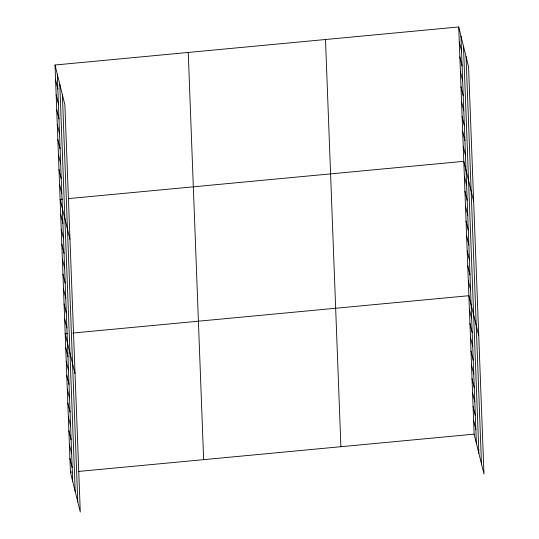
<?xml version="1.0" encoding="UTF-8"?>
<svg xmlns="http://www.w3.org/2000/svg" width="539" height="539" viewBox="0 0 539 539"><rect width="100%" height="100%" fill="white"/><g stroke="black" fill="none" stroke-linecap="round" stroke-linejoin="round"><path stroke-width="0.81" d="M55.025 65.01L64.882 104.849L80.291 512.05L70.434 472.211L55.025 65.01L458.709 26.95L468.566 66.789L483.975 473.99L474.118 434.151L458.709 26.95M62.605 199.154L60.112 199.39L69.969 239.228M68.433 198.601L463.796 161.323L473.653 201.168M67.692 333.526L65.192 333.762L75.049 373.601M72.684 333.055L468.876 295.702L478.74 335.541M70.434 472.211L72.098 472.056M78.755 471.423L474.118 434.151M459.275 41.88L461.532 51.003M459.841 56.811L462.098 65.933M460.407 71.741L462.664 80.863M460.966 86.671L463.23 95.794M461.532 101.602L463.789 110.724M462.098 116.532L464.355 125.654M462.664 131.462L464.921 140.585M463.23 146.392L465.487 155.515M464.355 176.253L466.619 185.376M464.921 191.19L467.178 200.313M465.487 206.12L467.744 215.243M466.053 221.051L468.31 230.173M466.619 235.981L468.876 245.104M467.185 250.911L469.442 260.034M467.751 265.842L470.008 274.964M468.31 280.772L470.567 289.894M469.402 309.548L471.659 318.67M469.927 323.393L472.184 332.516M470.453 337.232L472.71 346.355M470.971 351.078L473.229 360.2M471.497 364.923L473.754 374.046M472.023 378.769L474.28 387.891M472.541 392.614L474.805 401.737M473.067 406.46L475.324 415.582M473.592 420.305L475.849 429.428M55.591 79.94L57.848 89.063M56.157 94.871L58.414 103.993M56.716 109.801L58.98 118.924M57.282 124.731L59.539 133.854M57.848 139.662L60.105 148.784M58.414 154.599L60.671 163.715M58.98 169.529L61.237 178.652M59.546 184.459L61.803 193.582M60.671 214.32L62.928 223.442M61.237 229.25L63.494 238.373M61.803 244.18L64.06 253.303M62.369 259.111L64.626 268.233M62.935 274.041L65.192 283.164M63.501 288.971L65.758 298.094M64.06 303.902L66.324 313.024M64.626 318.832L66.883 327.955M65.718 347.608L67.975 356.73M66.243 361.453L68.5 370.576M66.762 375.299L69.019 384.422M67.287 389.145L69.544 398.267M67.813 402.983L70.07 412.106M68.338 416.829L70.596 425.951M68.857 430.674L71.114 439.797M69.383 444.52L71.64 453.643M69.908 458.366L72.165 467.488M466.06 56.656L481.468 463.85M463.473 46.213L478.881 453.407M460.966 36.073L476.375 443.274M325.495 39.509L340.897 446.71M188.239 52.451L203.648 459.652M62.376 94.716L77.784 501.91M59.789 84.273L75.197 491.467M57.282 74.133L72.691 481.334"/></g></svg>
